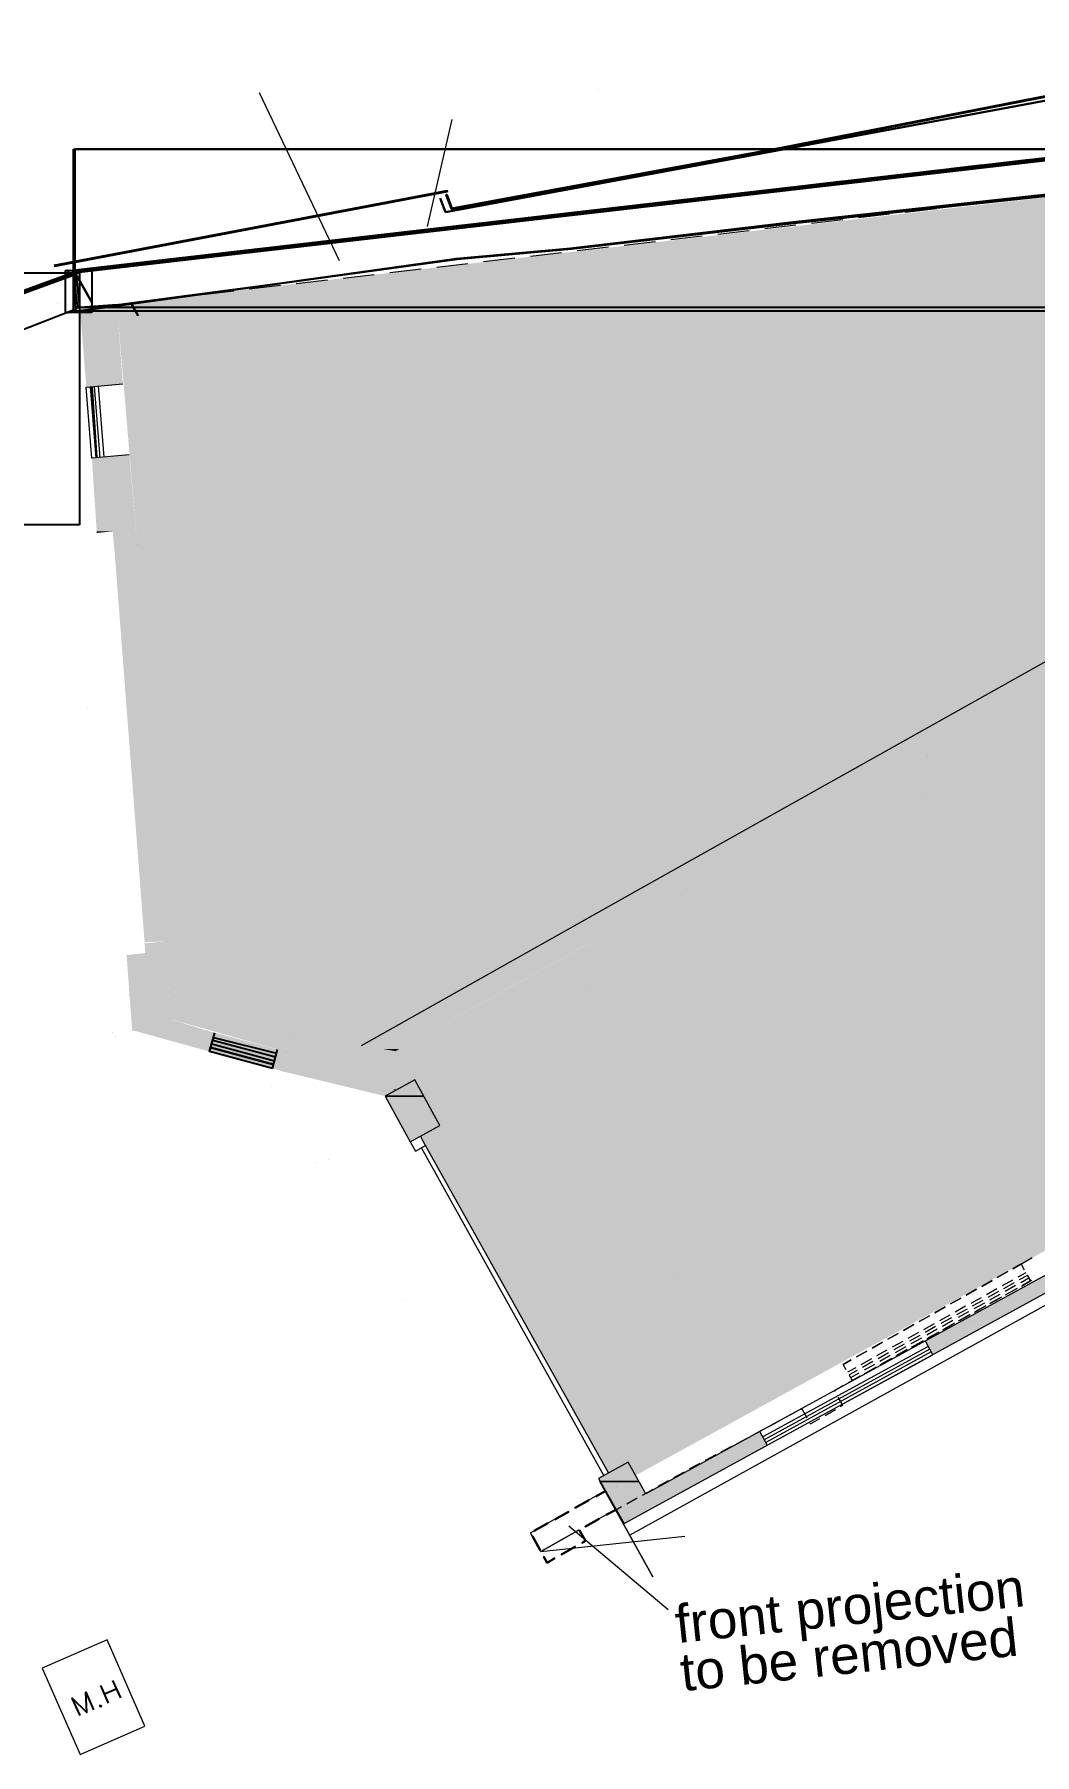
# Model space of a CAD drawing. Header units: millimetres. Extents: x -5841 to 140562, y 1006 to 102310.
# Drawn here: x 95568 to 101929, y 29243 to 40184 of the extents above; entities that cross this region are included whole.
import ezdxf

# ---------------------------------------------------------------- set-up
doc = ezdxf.new("R2010")
doc.units = ezdxf.units.MM
doc.header["$LTSCALE"] = 10
for name, color, linetype in [('PDF18_0', 7, 'Continuous'), ('PDF18_Text', 7, 'Continuous'), ('PDF18_WALLS', 7, 'Continuous')]:
    doc.layers.add(name, color=color, linetype=linetype)
for name, color, linetype, true_color in [('PDF18_BMAD-FLOORS', 7, 'Continuous', 0xf26722), ('PDF18_BUILDINGS', 7, 'Continuous', 0x636466), ('PDF18_HEIGHTS', 7, 'Continuous', 0xc7c8ca), ('PDF18_KD - WALL - LOADBEARING', 7, 'Continuous', 0xc0ab87), ('PDF18_SURVEY_POINTS', 7, 'Continuous', 0x636466)]:
    doc.layers.add(name, color=color, linetype=linetype, true_color=true_color)
doc.styles.add('PDF ArialMT', font='arial.ttf')
picture_1 = doc.add_image_def('image23.png', size_in_pixel=(325, 2133))
picture_2 = doc.add_image_def('image24.png', size_in_pixel=(84, 53))
picture_3 = doc.add_image_def('image26.png', size_in_pixel=(505, 1213))
picture_4 = doc.add_image_def('image27.png', size_in_pixel=(318, 2147))
picture_5 = doc.add_image_def('image28.png', size_in_pixel=(318, 2147))
picture_6 = doc.add_image_def('image29.png', size_in_pixel=(318, 2147))

msp = doc.modelspace()

# ---------------------------------------------------------------- linework, layer by layer
at = {"layer": 'PDF18_0', "lineweight": 0}
for points in [[(96997.50031, 39813.26441), (97505.48745, 38746.49142)], [(98221.96097, 39642.87706), (98066.38991, 38961.32765)], [(98148.93782, 39142.29806), (98182.80363, 39053.40031)], [(96170.9629, 37510.38939), (95933.90224, 37489.22326), (95897.91982, 37940.06184), (96130.74726, 37960.16966)], [(95923.31918, 37941.12015), (95959.3016, 37491.33987)], [(95947.66023, 37943.23676), (95983.64265, 37493.45648)], [(95973.05958, 37945.35337), (96009.042, 37495.57309)], [(105821.6602, 34215.88114), (99355.40727, 30637.74674)], [(104172.81862, 33482.47471), (99457.0047, 30902.32338), (99343.7659, 31102.34331), (99155.38734, 30998.62927), (99318.36654, 30711.8282), (104187.63491, 33376.64406), (104091.32902, 33552.32294), (103894.484, 33444.37568), (103942.1078, 33356.53623)], [(97958.44264, 33140.6417), (97992.30845, 33080.31823), (98055.80684, 33117.35896), (98022.99934, 33176.62412)], [(99190.31145, 31018.7371), (98029.34918, 33101.48436)], [(99219.94403, 31034.61169), (98055.80684, 33117.35896)], [(100179.82806, 31299.18833), (100228.51016, 31210.29058), (101281.52517, 31786.00933), (101232.84306, 31875.96539)], [(101252.95089, 31838.92466), (100199.93589, 31263.20591)], [(101262.47565, 31821.99176), (100209.46064, 31245.21469)], [(101272.00041, 31804.00055), (100218.9854, 31228.28179)], [(99155.38734, 30998.62927), (99318.36654, 30711.8282)], [(98967.00877, 30697.01191), (99598.81777, 30164.68372)], [(98789.21327, 30534.0327), (99704.64843, 30631.3969)]]:
    msp.add_lwpolyline(points, dxfattribs=at)
at = {"layer": 'PDF18_0', "color": 1, "lineweight": 60}
msp.add_lwpolyline([(105335.8975, 37880.79667), (103841.56867, 37047.90943), (102962.11594, 38591.97867), (102793.8452, 38887.24619), (102962.11594, 38591.97867), (103841.56867, 37047.90943), (105335.8975, 37880.79667), (103841.56867, 37047.90943), (102962.11594, 38591.97867), (102793.8452, 38887.24619), (102543.02656, 39452.38188), (95831.24651, 38675.58488), (95818.54683, 38660.76859), (91849.89732, 37215.12186)], dxfattribs=at)
at = {"layer": 'PDF18_0', "lineweight": 30}
for points in [[(96020.68338, 38702.04254), (102472.12002, 39451.32357)], [(98148.93782, 39142.29806), (98182.80363, 39053.40031)], [(95857.70417, 38445.93236), (96093.70653, 38463.92357)]]:
    msp.add_lwpolyline(points, dxfattribs=at)
at = {"layer": 'PDF18_0', "color": 0, "lineweight": 0, "true_color": 0x105689}
for points in [[(101696.38133, 39367.71736), (101894.28465, 39391.0001)], [(100802.1123, 39262.94501), (101001.07393, 39286.22775)], [(101100.55475, 39297.86912), (101298.45807, 39321.15187)], [(101397.93888, 39332.79324), (101596.90051, 39356.07598)], [(99908.90159, 39158.17266), (100106.80491, 39181.45541)], [(100206.28573, 39193.09678), (100405.24735, 39216.37952)], [(100504.72817, 39228.02089), (100702.63149, 39251.30364)], [(99014.63257, 39053.40031), (99213.59419, 39076.68306)], [(99312.0167, 39088.32443), (99510.97833, 39111.60717)], [(99610.45915, 39123.24855), (99809.42077, 39146.53129)], [(101304.80791, 39074.56645), (101106.90459, 39051.2837)], [(101603.25035, 39109.49056), (101404.28872, 39086.20782)], [(101901.6928, 39144.41468), (101702.73117, 39121.13193)], [(98120.36354, 38948.62797), (98319.32517, 38971.91071)], [(98418.80599, 38983.55208), (98617.76762, 39006.83483)], [(98716.19012, 39018.4762), (98915.15175, 39041.75894)], [(100411.59719, 38969.7941), (100212.63556, 38946.51135)], [(100708.98133, 39004.71821), (100511.07801, 38981.43547)], [(101007.42377, 39039.64233), (100808.46214, 39016.35959)], [(97227.15283, 38843.85562), (97425.05615, 38867.13836)], [(97524.53696, 38878.77974), (97723.49859, 38902.06248)], [(97822.97941, 38913.70385), (98020.88273, 38936.9866)], [(99517.32817, 38865.02175), (99319.42485, 38841.73901)], [(99815.77061, 38899.94587), (99616.80898, 38876.66312)], [(100113.15475, 38934.86998), (99915.25143, 38911.58724)], [(96332.8838, 38739.08327), (96531.84543, 38762.36602)], [(96631.32625, 38774.00739), (96829.22957, 38797.29013)], [(96928.71038, 38808.93151), (97127.67201, 38832.21425)], [(98624.11745, 38760.2494), (98425.15583, 38736.96666)], [(98921.50159, 38795.17352), (98723.59827, 38771.89078)], [(99219.94403, 38830.09764), (99020.98241, 38806.81489)], [(96020.68338, 38702.04254), (96233.40299, 38727.4419)], [(97729.84843, 38655.47706), (97530.8868, 38632.19431)], [(98028.29087, 38690.40117), (97829.32925, 38667.11843)], [(98325.67501, 38725.32529), (98127.77169, 38702.04254)], [(96538.19527, 38515.78059), (96339.23364, 38492.49785)], [(96836.63772, 38550.70471), (96637.67609, 38527.42197)], [(97134.02185, 38585.62883), (96935.06022, 38562.34608)], [(97432.4643, 38620.55294), (97233.50267, 38597.2702)], [(96240.81114, 38479.79817), (96076.77362, 38460.74865)], [(99004.0495, 30811.30902), (99197.7196, 30920.31459)], [(98982.88337, 30643.03828), (98789.21327, 30534.0327), (98723.59827, 30653.62134), (98917.26836, 30762.62691)], [(99069.66451, 30692.77868), (99263.3346, 30801.78426)]]:
    msp.add_lwpolyline(points, dxfattribs=at)
at = {"layer": 'PDF18_0', "lineweight": 25}
for points in [[(100401.01413, 38982.49378), (100401.01413, 38982.49378)], [(98984.99998, 38819.51457), (98984.99998, 38819.51457)], [(95814.3136, 38678.7598), (95813.2553, 38678.7598), (95814.3136, 38678.7598)], [(97058.88209, 38589.86205), (97058.88209, 38589.86205)], [(96077.83193, 38460.74865), (96077.83193, 38461.80696)], [(96039.73289, 29569.91545), (95991.05079, 29682.09594)], [(96014.33354, 29629.18061), (96088.41499, 29661.98812)], [(96065.13225, 29714.90344), (96114.87266, 29603.78126)], [(95858.76248, 29490.54246), (95809.02207, 29602.72295), (95901.09474, 29509.59198), (95894.7449, 29639.76368), (95943.427, 29528.64149)], [(95986.81757, 29560.39069), (95984.70095, 29551.92424), (95992.1091, 29549.80762), (95995.28402, 29557.21577)]]:
    msp.add_lwpolyline(points, dxfattribs=at)
at = {"layer": 'PDF18_0', "color": 5, "lineweight": 0}
msp.add_lwpolyline([(95773.03965, 38689.34287), (95788.91425, 38661.8269)], dxfattribs=at)
at = {"layer": 'PDF18_0', "lineweight": 30}
msp.add_lwpolyline([(96093.70653, 38463.92357), (95857.70417, 38445.93236)], close=True, dxfattribs=at)
at = {"layer": 'PDF18_0', "lineweight": 0}
for points in [[(98146.82121, 33244.35574), (97988.07523, 33534.33173), (97799.69666, 33430.61769), (97957.38434, 33140.6417)], [(99501.45357, 30374.22842), (99198.7779, 30919.25628), (99164.91209, 30980.63806), (99198.7779, 30919.25628)], [(96030.20814, 29973.13024), (95618.52689, 29792.15982), (95859.82078, 29242.89873), (96271.50203, 29423.86915)]]:
    msp.add_lwpolyline(points, close=True, dxfattribs=at)
at = {"layer": 'PDF18_0', "color": 0, "lineweight": 0, "true_color": 0x939598}
for points in [[(101842.42763, 32362.7864), (101791.62892, 32333.15381), (101842.42763, 32362.7864), (101913.33417, 32405.11866)], [(101874.17683, 32307.75446), (101822.3198, 32279.18018)], [(101883.70158, 32290.82155), (101831.84456, 32262.24728)], [(101843.48594, 32362.7864), (101863.59376, 32325.74567)], [(101882.64328, 32292.93817), (101902.7511, 32255.89744), (101851.95239, 32227.32316)], [(101688.97318, 32205.09872), (101623.35818, 32168.05799)], [(101699.55625, 32188.16582), (101632.88294, 32150.06678)], [(101709.08101, 32170.17461), (101642.40769, 32133.13388)], [(101789.5123, 32261.18897), (101722.83899, 32224.14824)], [(101799.03706, 32243.19776), (101732.36375, 32206.15703)], [(101808.56182, 32226.26485), (101741.88851, 32189.22412)], [(101745.06343, 32168.05799), (101811.73674, 32205.09872)], [(101818.08658, 32208.27364), (101752.47157, 32171.23291)], [(101893.22634, 32272.83034), (101842.42763, 32244.25606)], [(101845.60255, 32223.08993), (101899.57618, 32253.78082), (101912.27586, 32260.13066)], [(101360.89816, 32090.80162), (101294.22484, 32052.70258), (101360.89816, 32089.74331)], [(101490.01155, 32093.97654), (101423.33824, 32056.93581)], [(101499.53631, 32075.98533), (101432.863, 32038.9446)], [(101509.06107, 32059.05242), (101442.38776, 32022.01169)], [(101589.49237, 32149.00848), (101522.81906, 32111.96775)], [(101599.01713, 32132.07557), (101532.34381, 32095.03484)], [(101609.60019, 32114.08436), (101542.92688, 32077.04363)], [(101546.1018, 32055.8775), (101612.77511, 32093.97654)], [(101619.12495, 32097.15146), (101552.45164, 32060.11073)], [(101645.58261, 32111.96775), (101712.25593, 32149.00848)], [(101718.60576, 32153.2417), (101651.93245, 32115.14267)], [(101160.87822, 31977.56282), (101095.26321, 31940.52209), (101161.93653, 31977.56282)], [(101260.35903, 32033.65306), (101194.74403, 31996.61234), (101261.41734, 32033.65306)], [(101289.99162, 31982.85435), (101223.31831, 31944.75531)], [(101299.51638, 31964.86314), (101233.90137, 31927.82241)], [(101310.09944, 31947.93023), (101243.42613, 31909.8312)], [(101390.53074, 32037.88629), (101323.85743, 32000.84556)], [(101400.0555, 32020.95339), (101333.38219, 31983.91266)], [(101409.58026, 32002.96217), (101342.90694, 31965.92145)], [(101346.08186, 31944.75531), (101412.75518, 31981.79604)], [(101419.10501, 31986.02927), (101352.4317, 31948.98854)], [(101445.56268, 32000.84556), (101512.23599, 32037.88629)], [(101518.58583, 32041.06121), (101452.97082, 32004.02048)], [(101061.39741, 31921.47257), (100995.7824, 31884.43184), (101062.45571, 31921.47257)], [(101091.02999, 31870.67386), (101024.35668, 31833.63313)], [(101100.55475, 31853.74095), (101033.88144, 31816.70022)], [(101190.5108, 31926.7641), (101123.83749, 31889.72338)], [(101200.03556, 31908.77289), (101133.36225, 31871.73216)], [(101209.56032, 31891.83999), (101142.88701, 31854.79926)], [(101147.12024, 31833.63313), (101212.73524, 31870.67386)], [(101220.14339, 31873.84878), (101153.47007, 31836.80805)], [(101246.60105, 31889.72338), (101313.27436, 31926.7641)], [(101319.6242, 31929.93902), (101252.95089, 31892.89829)], [(100731.20577, 31690.76175), (100712.15625, 31724.62756), (100762.95496, 31753.20183), (100712.15625, 31724.62756)], [(100796.82077, 31772.25135), (100862.43578, 31809.29208), (100795.76247, 31772.25135)], [(100891.01005, 31759.55167), (100824.33674, 31722.51094)], [(100900.53481, 31742.61877), (100833.8615, 31704.51973)], [(100990.49087, 31815.64192), (100923.81756, 31778.60119)], [(101001.07393, 31797.65071), (100934.40062, 31760.60998)], [(101010.59869, 31780.7178), (100943.92538, 31743.67707)], [(100947.1003, 31722.51094), (101013.77361, 31759.55167)], [(101020.12345, 31762.72659), (100953.45014, 31725.68586)], [(101110.07951, 31835.74974), (101043.40619, 31798.70901)], [(101046.58111, 31777.54288), (101113.25443, 31814.58361)], [(101119.60427, 31818.81684), (101052.93095, 31781.77611)], [(100791.52924, 31703.46142), (100739.67222, 31674.88715)], [(100747.08036, 31610.33045), (100755.54682, 31615.62198), (100813.75368, 31648.42948)], [(100801.054, 31686.52852), (100749.19698, 31657.95424)], [(100750.25528, 31656.89594), (100769.3048, 31623.03013), (100820.10352, 31651.6044)], [(100810.57876, 31668.53731), (100758.72174, 31639.96303)], [(100910.05957, 31724.62756), (100844.44457, 31687.58683)], [(100847.61949, 31666.4207), (100914.2928, 31703.46142)], [(100920.64264, 31707.69465), (100853.96932, 31669.59562)], [(100661.35754, 31551.06528), (100657.12431, 31559.53174), (100714.27286, 31592.33924)], [(100695.22334, 31456.876), (100708.98133, 31464.28415), (100680.40705, 31517.19947)], [(100339.63235, 31383.85285), (100407.36397, 31419.83527)], [(100441.22978, 31437.82648), (100449.69623, 31442.05971), (100481.44542, 31384.91116)], [(100596.80084, 31399.72745), (100662.41584, 31437.82648)], [(100138.55411, 31275.90558), (100205.22742, 31311.88801)], [(100239.09323, 31329.87922), (100306.82485, 31365.86164)], [(100500.49494, 31351.04535), (100503.66986, 31345.75382), (100563.99333, 31380.67793)], [(99936.41756, 31169.01662), (100004.14918, 31203.94074)], [(100038.01499, 31221.93195), (100104.6883, 31257.91437)], [(99735.33932, 31060.01105), (99773.43835, 31081.17718), (99802.01263, 31097.05178)], [(99835.87844, 31115.04299), (99903.61006, 31151.02541)], [(99535.31938, 30949.94717), (99601.99269, 30985.92959)], [(99635.8585, 31004.97911), (99702.53181, 31042.01984)], [(99335.29945, 30838.82499), (99401.97276, 30875.86571)], [(99435.83857, 30893.85692), (99502.51188, 30930.89765)], [(99265.45121, 30799.66764), (99302.49194, 30820.83377)]]:
    msp.add_lwpolyline(points, dxfattribs=at)
at = {"layer": 'PDF18_0', "color": 1, "lineweight": 0}
msp.add_lwpolyline([(99637.97512, 32299.288), (99636.91681, 32298.2297)], close=True, dxfattribs=at)
at = {"layer": 'PDF18_0', "color": 0, "lineweight": 0, "true_color": 0x939598}
for points in [[(101692.1481, 32277.06357), (101758.82141, 32315.1626)], [(101493.18647, 32164.88307), (101559.85978, 32202.98211)], [(101592.66729, 32220.97332), (101659.3406, 32259.07236)], [(101393.70566, 32108.79283), (101460.37897, 32146.89186)], [(100896.30159, 31828.3416), (100961.91659, 31865.38232)]]:
    msp.add_lwpolyline(points, close=True, dxfattribs=at)
at = {"layer": 'PDF18_0', "color": 0, "lineweight": 25, "true_color": 0x939598}
for points in [[(101842.42763, 32362.7864), (101842.42763, 32362.7864)], [(101899.57618, 32253.78082), (101899.57618, 32253.78082)], [(101520.70244, 32001.90387), (101520.70244, 32001.90387)], [(100712.15625, 31724.62756), (100712.15625, 31724.62756)], [(100657.12431, 31559.53174), (100657.12431, 31559.53174)], [(100657.12431, 31559.53174), (100657.12431, 31559.53174)], [(100755.54682, 31615.62198), (100755.54682, 31615.62198)], [(100449.69623, 31442.05971), (100449.69623, 31442.05971)], [(100449.69623, 31442.05971), (100449.69623, 31442.05971)], [(100708.98133, 31464.28415), (100708.98133, 31464.28415)], [(100708.98133, 31464.28415), (100708.98133, 31464.28415)], [(100503.66986, 31345.75382), (100503.66986, 31345.75382)], [(100503.66986, 31345.75382), (100503.66986, 31345.75382)]]:
    msp.add_lwpolyline(points, dxfattribs=at)
at = {"layer": 'PDF18_0', "color": 0, "lineweight": 0, "true_color": 0x636466}
msp.add_lwpolyline([(98789.21327, 30534.0327), (99032.62378, 30671.61255)], close=True, dxfattribs=at)
msp.add_lwpolyline([(99032.62378, 30671.61255), (98789.21327, 30534.0327)], dxfattribs=at)
at = {"layer": 'PDF18_BMAD-FLOORS', "lineweight": 0}
for points in [[(98044.16547, 33430.61769), (97799.69666, 33430.61769), (98044.16547, 33430.61769)], [(99412.55582, 30980.63806), (99164.91209, 30980.63806), (99412.55582, 30980.63806)], [(99412.55582, 30980.63806), (99164.91209, 30980.63806), (99412.55582, 30980.63806)]]:
    msp.add_lwpolyline(points, dxfattribs=at)
msp.add_lwpolyline([(99164.91209, 30980.63806), (99164.91209, 30980.63806), (99164.91209, 30980.63806)], close=True, dxfattribs=at)
at = {"layer": 'PDF18_BMAD-FLOORS', "transparency": 33554559}
for points in [[(97989.13353, 33533.27342), (98044.16547, 33430.61769), (97799.69666, 33430.61769)], [(97799.69666, 33430.61769), (98044.16547, 33430.61769), (98044.16547, 33430.61769)], [(97799.69666, 33430.61769), (97901.29409, 33244.35574), (98146.82121, 33244.35574)], [(97799.69666, 33430.61769), (98044.16547, 33430.61769), (98146.82121, 33244.35574)], [(97901.29409, 33244.35574), (98146.82121, 33244.35574), (97957.38434, 33140.6417)], [(102462.59526, 32546.93173), (101233.90137, 31873.84878), (101441.32945, 31873.84878)], [(102462.59526, 32546.93173), (102670.02334, 32546.93173), (101441.32945, 31873.84878)], [(101233.90137, 31873.84878), (101441.32945, 31873.84878), (101281.52517, 31786.00933)], [(100180.88637, 31298.13002), (100228.51016, 31210.29058), (100021.08208, 31210.29058)], [(100021.08208, 31210.29058), (99665.49109, 30902.32338), (99457.0047, 30902.32338)], [(100228.51016, 31210.29058), (100021.08208, 31210.29058), (99665.49109, 30902.32338)], [(99343.7659, 31102.34331), (99401.97276, 30998.62927), (99155.38734, 30998.62927)], [(99401.97276, 30998.62927), (99155.38734, 30998.62927), (99412.55582, 30980.63806)], [(99155.38734, 30998.62927), (99412.55582, 30980.63806), (99164.91209, 30980.63806)], [(99164.91209, 30980.63806), (99412.55582, 30980.63806), (99412.55582, 30980.63806)], [(99412.55582, 30980.63806), (99412.55582, 30980.63806), (99164.91209, 30980.63806)], [(99164.91209, 30980.63806), (99208.30266, 30905.4983), (99455.94639, 30905.4983)], [(99164.91209, 30980.63806), (99412.55582, 30980.63806), (99455.94639, 30905.4983)], [(99208.30266, 30905.4983), (99455.94639, 30905.4983), (99267.56783, 30800.72595)], [(99449.59655, 30902.32338), (99267.56783, 30800.72595), (99481.34575, 30800.72595)], [(99455.94639, 30905.4983), (99457.0047, 30902.32338), (99449.59655, 30902.32338)], [(99449.59655, 30902.32338), (99665.49109, 30902.32338), (99481.34575, 30800.72595)], [(99267.56783, 30800.72595), (99481.34575, 30800.72595), (99318.36654, 30711.8282)]]:
    msp.add_solid(points, dxfattribs=at)
at = {"layer": 'PDF18_BUILDINGS', "lineweight": 25}
for points in [[(95932.84393, 37942.17845), (95963.53482, 37492.39817)], [(96706.46601, 33804.1999), (97108.6225, 33703.66078)]]:
    msp.add_lwpolyline(points, dxfattribs=at)
at = {"layer": 'PDF18_HEIGHTS', "lineweight": 25}
msp.add_lwpolyline([(97504.42914, 39054.45862), (97504.42914, 39054.45862)], dxfattribs=at)
at = {"layer": 'PDF18_KD - WALL - LOADBEARING', "color": 0, "lineweight": 0, "true_color": 0x939598}
msp.add_lwpolyline([(97648.35883, 33753.40118), (99388.21477, 34733.39304), (100440.17147, 35320.75316), (102180.02741, 36296.51179), (103640.49043, 37115.64105), (103283.84113, 37756.97481), (102480.58647, 39202.62154)], dxfattribs=at)
at = {"layer": 'PDF18_KD - WALL - LOADBEARING', "color": 0, "true_color": 0xfdfce3, "transparency": 33554559}
for points in [[(102480.58647, 39202.62154), (102889.09279, 38467.09849), (96092.64822, 38467.09849)], [(102889.09279, 38467.09849), (96092.64822, 38467.09849), (103640.49043, 37115.64105)], [(96092.64822, 38467.09849), (103640.49043, 37115.64105), (96206.94533, 37115.64105)], [(103640.49043, 37115.64105), (96206.94533, 37115.64105), (103330.40662, 36942.07878)], [(96206.94533, 37115.64105), (103330.40662, 36942.07878), (96221.76162, 36942.07878)], [(96221.76162, 36942.07878), (103307.12387, 36928.32079), (96075.71532, 36928.32079)], [(103307.12387, 36928.32079), (96075.71532, 36928.32079), (98831.54554, 34416.95938)], [(96075.71532, 36928.32079), (98831.54554, 34416.95938), (96268.32711, 34416.95938)], [(103330.40662, 36942.07878), (96221.76162, 36942.07878), (103307.12387, 36928.32079)], [(102884.85957, 36267.93751), (104964.43191, 35567.33859), (101664.63213, 35567.33859)], [(101664.63213, 35567.33859), (105585.65785, 34419.076), (99589.29301, 34419.076)], [(104964.43191, 35567.33859), (101664.63213, 35567.33859), (105585.65785, 34419.076)], [(96268.32711, 34416.95938), (96409.08188, 34416.95938), (96269.38541, 34408.49293)], [(98831.54554, 34416.95938), (96409.08188, 34416.95938), (98815.67094, 34408.49293)], [(96409.08188, 34416.95938), (98815.67094, 34408.49293), (96409.08188, 34408.49293)], [(98815.67094, 34408.49293), (96409.08188, 34408.49293), (97947.85958, 33921.67192)], [(96409.08188, 34408.49293), (97947.85958, 33921.67192), (96429.1897, 33921.67192)], [(99589.29301, 34419.076), (97865.31167, 33465.54181), (103848.97682, 33465.54181)], [(99589.29301, 34419.076), (105585.65785, 34419.076), (103848.97682, 33465.54181)], [(97947.85958, 33921.67192), (96429.1897, 33921.67192), (97781.70545, 33828.54095)], [(96429.1897, 33921.67192), (97781.70545, 33828.54095), (96759.38134, 33828.54095)], [(96759.38134, 33828.54095), (97023.95797, 33753.40118), (97176.35411, 33753.40118)], [(96759.38134, 33828.54095), (97198.57855, 33828.54095), (97176.35411, 33753.40118)], [(97198.57855, 33828.54095), (97781.70545, 33828.54095), (97648.35883, 33753.40118)], [(97023.95797, 33753.40118), (97176.35411, 33753.40118), (97164.71274, 33713.18554)], [(97865.31167, 33465.54181), (103848.97682, 33465.54181), (99267.56783, 30949.94717)]]:
    msp.add_solid(points, dxfattribs=at)
at = {"layer": 'PDF18_KD - WALL - LOADBEARING', "color": 0, "true_color": 0x939598, "transparency": 33554559}
for points in [[(96093.70653, 38463.92357), (96094.76483, 38445.93236), (95857.70417, 38445.93236)], [(95857.70417, 38445.93236), (95896.86151, 37960.16966), (96130.74726, 37960.16966)], [(95857.70417, 38445.93236), (96094.76483, 38445.93236), (96130.74726, 37960.16966)], [(95896.86151, 37960.16966), (96130.74726, 37960.16966), (95897.91982, 37940.06184)], [(96170.9629, 37510.38939), (96173.07952, 37489.22326), (95933.90224, 37489.22326)], [(96173.07952, 37489.22326), (95933.90224, 37489.22326), (96214.35347, 37022.51007)], [(95933.90224, 37489.22326), (96214.35347, 37022.51007), (95964.59313, 37022.51007)], [(95964.59313, 37022.51007), (96066.19056, 37022.51007), (95964.59313, 37012.98531)], [(96066.19056, 37022.51007), (96073.5987, 36942.07878), (96221.76162, 36942.07878)], [(96066.19056, 37022.51007), (96214.35347, 37022.51007), (96221.76162, 36942.07878)], [(96073.5987, 36942.07878), (96221.76162, 36942.07878), (96074.65701, 36928.32079)], [(102180.02741, 36296.51179), (101245.54274, 35595.91286), (100930.1674, 35595.91286)], [(102496.46107, 36296.51179), (102180.02741, 36296.51179), (101245.54274, 35595.91286)], [(102134.52023, 36094.37524), (101716.48915, 35595.91286), (101245.54274, 35595.91286)], [(102605.46664, 36094.37524), (102134.52023, 36094.37524), (101716.48915, 35595.91286)], [(100930.1674, 35595.91286), (100751.31359, 35320.75316), (100440.17147, 35320.75316)], [(101245.54274, 35595.91286), (100930.1674, 35595.91286), (100751.31359, 35320.75316)], [(101245.54274, 35595.91286), (101236.01798, 35327.103), (100761.89666, 35327.103)], [(101716.48915, 35595.91286), (101245.54274, 35595.91286), (101236.01798, 35327.103)], [(100440.17147, 35320.75316), (99715.23149, 34745.03441), (99409.3809, 34745.03441)], [(100761.89666, 35327.103), (100194.64435, 34745.03441), (99715.23149, 34745.03441)], [(100751.31359, 35320.75316), (100440.17147, 35320.75316), (99715.23149, 34745.03441)], [(101236.01798, 35327.103), (100761.89666, 35327.103), (100194.64435, 34745.03441)], [(99388.21477, 34733.39304), (97929.86837, 33753.40118), (97648.35883, 33753.40118)], [(99694.06536, 34733.39304), (99388.21477, 34733.39304), (97929.86837, 33753.40118)], [(99715.23149, 34745.03441), (99077.07265, 34120.63355), (98592.36826, 34120.63355)], [(100194.64435, 34745.03441), (99715.23149, 34745.03441), (99077.07265, 34120.63355)], [(99409.3809, 34745.03441), (99694.06536, 34733.39304), (99388.21477, 34733.39304)], [(99715.23149, 34745.03441), (99409.3809, 34745.03441), (99694.06536, 34733.39304)], [(96409.08188, 34416.95938), (96409.08188, 34402.14309), (96269.38541, 34402.14309)], [(96409.08188, 34402.14309), (96269.38541, 34402.14309), (96412.25679, 34340.76131)], [(96269.38541, 34402.14309), (96412.25679, 34340.76131), (96273.61864, 34340.76131)], [(96273.61864, 34340.76131), (96412.25679, 34328.06163), (96155.08831, 34328.06163)], [(96412.25679, 34328.06163), (96155.08831, 34328.06163), (96422.83986, 34069.83484)], [(96155.08831, 34328.06163), (96422.83986, 34069.83484), (96173.07952, 34069.83484)], [(96412.25679, 34340.76131), (96273.61864, 34340.76131), (96412.25679, 34328.06163)], [(96422.83986, 34069.83484), (96173.07952, 34069.83484), (96429.1897, 33921.67192)], [(96173.07952, 34069.83484), (96429.1897, 33921.67192), (96184.72089, 33921.67192)], [(98592.36826, 34120.63355), (98353.19098, 33730.11844), (97888.59441, 33730.11844)], [(99077.07265, 34120.63355), (98592.36826, 34120.63355), (98353.19098, 33730.11844)], [(96429.1897, 33921.67192), (96184.72089, 33921.67192), (96658.84222, 33849.70708)], [(96184.72089, 33921.67192), (96658.84222, 33849.70708), (96190.01242, 33849.70708)], [(96658.84222, 33849.70708), (96190.01242, 33849.70708), (96670.48359, 33846.53216)], [(96190.01242, 33849.70708), (96670.48359, 33846.53216), (96202.7121, 33846.53216)], [(96670.48359, 33846.53216), (96202.7121, 33846.53216), (97103.33096, 33730.11844)], [(96202.7121, 33846.53216), (97103.33096, 33730.11844), (96627.09302, 33730.11844)], [(97198.57855, 33828.54095), (97648.35883, 33753.40118), (97176.35411, 33753.40118)], [(97103.33096, 33730.11844), (96627.09302, 33730.11844), (97164.71274, 33713.18554)], [(96627.09302, 33730.11844), (97164.71274, 33713.18554), (96688.4748, 33713.18554)], [(96688.4748, 33713.18554), (97152.01306, 33587.24706), (98090.73096, 33587.24706)], [(96688.4748, 33713.18554), (98322.50009, 33713.18554), (98090.73096, 33587.24706)], [(97165.77105, 33717.41876), (98322.50009, 33713.18554), (97164.71274, 33713.18554)], [(97170.00427, 33730.11844), (97865.31167, 33717.41876), (97165.77105, 33717.41876)], [(98329.90824, 33717.41876), (97165.77105, 33717.41876), (98322.50009, 33713.18554)], [(97176.35411, 33753.40118), (97789.1136, 33730.11844), (97170.00427, 33730.11844)], [(97789.1136, 33730.11844), (97170.00427, 33730.11844), (97865.31167, 33717.41876)], [(97648.35883, 33753.40118), (97176.35411, 33753.40118), (97789.1136, 33730.11844)], [(97929.86837, 33753.40118), (97648.35883, 33753.40118), (97888.59441, 33730.11844)], [(97648.35883, 33753.40118), (97888.59441, 33730.11844), (97789.1136, 33730.11844)], [(97789.1136, 33730.11844), (97888.59441, 33730.11844), (97865.31167, 33717.41876)], [(97888.59441, 33730.11844), (98329.90824, 33717.41876), (97865.31167, 33717.41876)], [(98353.19098, 33730.11844), (97888.59441, 33730.11844), (98329.90824, 33717.41876)], [(97152.01306, 33587.24706), (98090.73096, 33587.24706), (97799.69666, 33430.61769)]]:
    msp.add_solid(points, dxfattribs=at)
at = {"layer": 'PDF18_SURVEY_POINTS', "lineweight": 25}
for points in [[(100318.46622, 39460.84833), (100318.46622, 39460.84833)], [(100318.46622, 39460.84833), (100318.46622, 39460.84833)], [(100318.46622, 39460.84833), (100318.46622, 39460.84833)], [(98193.38669, 39185.68863), (98193.38669, 39185.68863)], [(98193.38669, 39185.68863), (98193.38669, 39185.68863)], [(98193.38669, 39185.68863), (98193.38669, 39185.68863)], [(97519.24543, 39058.69185), (97519.24543, 39058.69185)], [(97519.24543, 39058.69185), (97519.24543, 39058.69185)], [(97519.24543, 39058.69185), (97519.24543, 39058.69185)], [(98189.15347, 39162.40589), (98189.15347, 39162.40589)], [(98189.15347, 39162.40589), (98189.15347, 39162.40589)], [(98189.15347, 39162.40589), (98189.15347, 39162.40589)], [(98223.01928, 39073.50814), (98223.01928, 39073.50814)], [(98223.01928, 39073.50814), (98223.01928, 39073.50814)], [(98223.01928, 39073.50814), (98223.01928, 39073.50814)], [(100416.88873, 38983.55208), (100416.88873, 38983.55208)], [(100416.88873, 38983.55208), (100416.88873, 38983.55208)], [(100416.88873, 38983.55208), (100416.88873, 38983.55208)], [(98272.75968, 38757.07448), (98272.75968, 38757.07448)], [(98272.75968, 38757.07448), (98272.75968, 38757.07448)], [(98272.75968, 38757.07448), (98272.75968, 38757.07448)], [(99000.87458, 38821.63118), (99000.87458, 38821.63118)], [(99000.87458, 38821.63118), (99000.87458, 38821.63118)], [(99000.87458, 38821.63118), (99000.87458, 38821.63118)], [(95829.12989, 38684.05133), (95829.12989, 38684.05133)], [(95829.12989, 38684.05133), (95829.12989, 38684.05133)], [(95829.12989, 38684.05133), (95829.12989, 38684.05133)], [(97073.69838, 38594.09528), (97073.69838, 38594.09528)], [(97073.69838, 38594.09528), (97073.69838, 38594.09528)], [(97073.69838, 38594.09528), (97073.69838, 38594.09528)], [(95712.71617, 38473.44833), (95712.71617, 38473.44833)], [(95712.71617, 38473.44833), (95712.71617, 38473.44833)], [(95712.71617, 38473.44833), (95712.71617, 38473.44833)], [(95857.70417, 38445.93236), (95857.70417, 38445.93236)], [(95857.70417, 38445.93236), (95857.70417, 38445.93236)], [(95857.70417, 38445.93236), (95857.70417, 38445.93236)], [(95857.70417, 38445.93236), (95857.70417, 38445.93236)], [(95857.70417, 38445.93236), (95857.70417, 38445.93236)], [(95857.70417, 38445.93236), (95857.70417, 38445.93236)], [(96092.64822, 38467.09849), (96092.64822, 38467.09849)], [(96092.64822, 38467.09849), (96092.64822, 38467.09849)], [(96092.64822, 38467.09849), (96092.64822, 38467.09849)], [(95964.59313, 37012.98531), (95965.65144, 37012.98531)], [(96066.19056, 37022.51007), (96066.19056, 37022.51007)], [(96074.65701, 36928.32079), (96074.65701, 36928.32079)], [(96221.76162, 36942.07878), (96221.76162, 36942.07878)], [(95907.44458, 35903.88006), (95907.44458, 35903.88006)], [(95907.44458, 35903.88006), (95907.44458, 35903.88006)], [(95907.44458, 35903.88006), (95907.44458, 35903.88006)], [(101245.54274, 35595.91286), (101245.54274, 35595.91286)], [(101245.54274, 35595.91286), (101245.54274, 35595.91286)], [(101245.54274, 35595.91286), (101245.54274, 35595.91286)], [(100440.17147, 35320.75316), (100440.17147, 35320.75316)], [(100440.17147, 35320.75316), (100440.17147, 35320.75316)], [(100440.17147, 35320.75316), (100440.17147, 35320.75316)], [(101236.01798, 35327.103), (101236.01798, 35327.103)], [(101236.01798, 35327.103), (101236.01798, 35327.103)], [(101236.01798, 35327.103), (101236.01798, 35327.103)], [(99388.21477, 34733.39304), (99388.21477, 34733.39304)], [(99388.21477, 34733.39304), (99388.21477, 34733.39304)], [(99715.23149, 34745.03441), (99715.23149, 34745.03441)], [(99715.23149, 34745.03441), (99715.23149, 34745.03441)], [(96269.38541, 34402.14309), (96269.38541, 34402.14309)], [(96409.08188, 34416.95938), (96409.08188, 34416.95938)], [(96409.08188, 34416.95938), (96409.08188, 34416.95938)], [(96409.08188, 34416.95938), (96409.08188, 34416.95938)], [(96155.08831, 34328.06163), (96155.08831, 34328.06163)], [(96273.61864, 34340.76131), (96273.61864, 34340.76131)], [(96173.07952, 34069.83484), (96173.07952, 34069.83484)], [(99077.07265, 34120.63355), (99077.07265, 34120.63355)], [(96429.1897, 33921.67192), (96429.1897, 33921.67192)], [(96061.95733, 33834.89079), (96061.95733, 33834.89079)], [(96081.00685, 33810.54974), (96081.00685, 33810.54974)], [(96190.01242, 33849.70708), (96190.01242, 33849.70708)], [(96627.09302, 33730.11844), (96627.09302, 33730.11844)], [(97648.35883, 33753.40118), (97648.35883, 33753.40118)], [(97648.35883, 33753.40118), (97648.35883, 33753.40118)], [(97865.31167, 33717.41876), (97865.31167, 33717.41876)], [(97078.98991, 33489.88286), (97078.98991, 33489.88286)], [(97152.01306, 33587.24706), (97152.01306, 33587.24706)], [(97833.56247, 33369.23591), (97833.56247, 33369.23591)], [(98055.80684, 33117.35896), (98055.80684, 33117.35896)], [(97359.44114, 33007.29508), (97359.44114, 33007.29508)], [(97359.44114, 33007.29508), (97359.44114, 33007.29508)], [(97437.75583, 33027.4029), (97437.75583, 33027.4029)], [(97437.75583, 33027.4029), (97437.75583, 33027.4029)], [(97925.63514, 32131.01727), (97925.63514, 32131.01727)], [(97925.63514, 32131.01727), (97925.63514, 32131.01727)], [(97925.63514, 32131.01727), (97925.63514, 32131.01727)], [(99936.41756, 31317.17954), (99936.41756, 31317.17954)], [(99773.43835, 31081.17718), (99773.43835, 31081.17718)], [(99773.43835, 31081.17718), (99773.43835, 31081.17718)], [(99164.91209, 30980.63806), (99164.91209, 30980.63806)], [(99164.91209, 30980.63806), (99164.91209, 30980.63806)], [(99198.7779, 30919.25628), (99198.7779, 30919.25628)], [(99198.7779, 30919.25628), (99198.7779, 30919.25628)], [(99267.56783, 30949.94717), (99267.56783, 30949.94717)], [(99267.56783, 30949.94717), (99267.56783, 30949.94717)], [(98973.35861, 30792.2595), (98973.35861, 30792.2595)], [(98973.35861, 30792.2595), (98973.35861, 30792.2595)], [(98973.35861, 30792.2595), (98973.35861, 30792.2595)], [(98723.59827, 30653.62134), (98723.59827, 30653.62134)], [(98723.59827, 30653.62134), (98723.59827, 30653.62134)], [(98723.59827, 30653.62134), (98723.59827, 30653.62134)], [(99032.62378, 30671.61255), (99032.62378, 30671.61255)], [(99032.62378, 30671.61255), (99032.62378, 30671.61255)], [(99032.62378, 30671.61255), (99032.62378, 30671.61255)], [(99072.83943, 30601.76432), (99072.83943, 30601.76432)], [(99072.83943, 30601.76432), (99072.83943, 30601.76432)], [(99072.83943, 30601.76432), (99072.83943, 30601.76432)], [(98816.72924, 30463.12616), (98816.72924, 30463.12616)], [(98816.72924, 30463.12616), (98816.72924, 30463.12616)], [(98816.72924, 30463.12616), (98816.72924, 30463.12616)], [(98828.37062, 30463.12616), (98828.37062, 30463.12616)], [(98828.37062, 30463.12616), (98828.37062, 30463.12616)], [(98828.37062, 30463.12616), (98828.37062, 30463.12616)]]:
    msp.add_lwpolyline(points, dxfattribs=at)
at = {"layer": 'PDF18_SURVEY_POINTS', "color": 7, "lineweight": 25}
for points in [[(96130.74726, 37969.69442), (96130.74726, 37969.69442)], [(95933.90224, 37489.22326), (95933.90224, 37490.28156), (95933.90224, 37489.22326)], [(96172.02121, 37491.33987), (96172.02121, 37491.33987)], [(97799.69666, 33430.61769), (97799.69666, 33430.61769)], [(97799.69666, 33430.61769), (97799.69666, 33430.61769)], [(97861.07844, 33472.94995), (97861.07844, 33471.89165), (97861.07844, 33472.94995)]]:
    msp.add_lwpolyline(points, dxfattribs=at)
at = {"layer": 'PDF18_WALLS', "lineweight": 30}
for points in [[(104259.59976, 40183.67169), (98182.80363, 39053.40031), (100278.25057, 39442.85712)], [(95768.80642, 38413.12486), (98256.88509, 38753.89957), (98984.99998, 38819.51457), (100401.01413, 38982.49378), (102369.46428, 39194.15508), (103726.21326, 36764.28328), (103822.51916, 36818.25691)], [(95820.66344, 38678.7598), (95934.96055, 38475.56495)], [(96184.72089, 38469.21511), (96228.11146, 38393.01704)]]:
    msp.add_lwpolyline(points, dxfattribs=at)
at = {"layer": 'PDF18_WALLS', "lineweight": 35}
for points in [[(102225.5346, 39832.31393), (100318.46622, 39460.84833), (98223.01928, 39073.50814), (98189.15347, 39162.40589), (98223.01928, 39073.50814), (100318.46622, 39460.84833)], [(95693.66666, 38712.62561), (98193.38669, 39185.68863)]]:
    msp.add_lwpolyline(points, close=True, dxfattribs=at)
for points in [[(98189.15347, 39162.40589), (98223.01928, 39073.50814), (100318.46622, 39460.84833), (102225.5346, 39832.31393)], [(98193.38669, 39185.68863), (95693.66666, 38712.62561)]]:
    msp.add_lwpolyline(points, dxfattribs=at)
at = {"layer": 'PDF18_WALLS', "lineweight": 25}
for points in [[(99154.32903, 39832.31393), (99154.32903, 39833.37223)], [(99090.83064, 39459.79002), (99090.83064, 39459.79002)], [(100302.59162, 39459.79002), (100302.59162, 39459.79002)], [(96072.5404, 38460.74865), (97052.53225, 38590.92036), (98250.53525, 38758.13279), (98978.65014, 38824.8061), (100394.66429, 38990.96023), (102626.63277, 39235.42904), (102767.38754, 38916.87877), (103113.45378, 38297.76945), (103433.06235, 37741.10021), (103732.5631, 37229.93815), (103824.63577, 37066.95895)], [(98256.88509, 38753.89957), (98256.88509, 38753.89957)], [(91949.37813, 35980.07814), (92028.75112, 35985.36967), (92023.45959, 36106.01661), (92261.57856, 36124.00782), (92215.01307, 36701.84319), (91973.71918, 36677.50214), (91955.72797, 36962.1866), (93530.4881, 37556.95487), (94862.89603, 38060.70878), (95837.59635, 38439.58252)], [(96670.48359, 33846.53216), (96670.48359, 33846.53216)], [(97082.16483, 33607.35488), (96682.12496, 33715.30215), (96714.93246, 33833.83248)], [(97198.57855, 33828.54095), (97198.57855, 33828.54095)], [(96695.88295, 33762.92594), (97095.92282, 33656.03698)], [(96702.23279, 33787.26699), (97102.27266, 33680.37803)], [(97082.16483, 33606.29658), (97114.97233, 33726.94352)], [(97164.71274, 33713.18554), (97164.71274, 33713.18554)]]:
    msp.add_lwpolyline(points, dxfattribs=at)
at = {"layer": 'PDF18_WALLS', "color": 0, "lineweight": 25, "true_color": 0x636466}
for points in [[(95813.2553, 38678.7598), (95842.88788, 38440.64083)], [(95829.12989, 38684.05133), (95857.70417, 38445.93236)], [(99095.06386, 30861.04942), (99008.28273, 30811.30902)], [(99198.7779, 30919.25628), (99138.45443, 30885.39047)], [(98964.89216, 30786.96796), (98877.05272, 30738.28586)], [(99183.96161, 30753.10216), (99183.96161, 30753.10216)], [(99205.12774, 30766.86014), (99265.45121, 30799.66764)], [(98833.66215, 30713.94481), (98745.82271, 30665.26271)], [(99052.7316, 30590.12295), (99072.83943, 30601.76432), (99034.74039, 30668.43763)], [(99072.83943, 30693.83699), (99160.67887, 30742.51909)], [(98736.29795, 30631.3969), (98783.92174, 30543.55746)], [(98921.50159, 30516.04149), (99009.34103, 30565.7819)], [(98808.26279, 30500.16689), (98828.37062, 30463.12616), (98878.11102, 30491.70044)]]:
    msp.add_lwpolyline(points, dxfattribs=at)
for points in [[(95857.70417, 38445.93236), (95829.12989, 38684.05133)], [(99008.28273, 30811.30902), (99095.06386, 30861.04942)], [(99138.45443, 30885.39047), (99198.7779, 30919.25628)], [(98877.05272, 30738.28586), (98964.89216, 30786.96796)], [(99265.45121, 30799.66764), (99205.12774, 30766.86014)], [(98745.82271, 30665.26271), (98833.66215, 30713.94481)], [(99034.74039, 30668.43763), (99072.83943, 30601.76432), (99052.7316, 30590.12295), (99072.83943, 30601.76432)], [(99160.67887, 30742.51909), (99072.83943, 30693.83699)], [(98783.92174, 30543.55746), (98736.29795, 30631.3969)], [(99009.34103, 30565.7819), (98921.50159, 30516.04149)], [(98878.11102, 30491.70044), (98828.37062, 30463.12616), (98808.26279, 30500.16689), (98828.37062, 30463.12616)]]:
    msp.add_lwpolyline(points, close=True, dxfattribs=at)
at = {"layer": 'PDF18_WALLS', "lineweight": 25}
msp.add_lwpolyline([(97088.51467, 33631.69593), (96688.4748, 33739.6432)], close=True, dxfattribs=at)

# ---------------------------------------------------------------- texts
at = {"layer": 'PDF18_Text', "attachment_point": 4, "style": 'PDF ArialMT'}
for s, insert, char_height, rotation in [('front projection', (99648.76597, 30035.34316), 241.3996347, 6.080775913), ('to be removed', (99677.30471, 29763.34331), 241.4000222, 6.097493747)]:
    msp.add_mtext(s, dxfattribs=dict(at, insert=insert, char_height=char_height, rotation=rotation))

# ---------------------------------------------------------------- pictures from other files: only their frames are drawn
at = {"layer": 'PDF18_KD - WALL - LOADBEARING', "color": 0, "true_color": 0xf8d731}
image = msp.add_image(picture_1, insert=(102587.79841, 38424.229), size_in_units=(1029.77425, 6770.26252), rotation=90, dxfattribs=at)
image.dxf.flags = 15
image = msp.add_image(picture_4, insert=(102643.88974, 38447.5139), size_in_units=(1007.54873, 6816.83016), rotation=90, dxfattribs=at)
image.dxf.flags = 15
image = msp.add_image(picture_5, insert=(102643.88974, 38447.5139), size_in_units=(1007.54873, 6816.83016), rotation=90, dxfattribs=at)
image.dxf.flags = 15
image = msp.add_image(picture_6, insert=(102643.88974, 38447.5139), size_in_units=(1007.54873, 6816.83016), rotation=90, dxfattribs=at)
image.dxf.flags = 15
image = msp.add_image(picture_3, insert=(95855.63816, 37065.31174), size_in_units=(1602.34123, 3849.21752), rotation=90, dxfattribs=at)
image.dxf.flags = 15
image = msp.add_image(picture_2, insert=(95932.89561, 38414.70748), size_in_units=(266.70401, 167.21916), rotation=90, dxfattribs=at)
image.dxf.flags = 15

doc.saveas('drawing.dxf')
